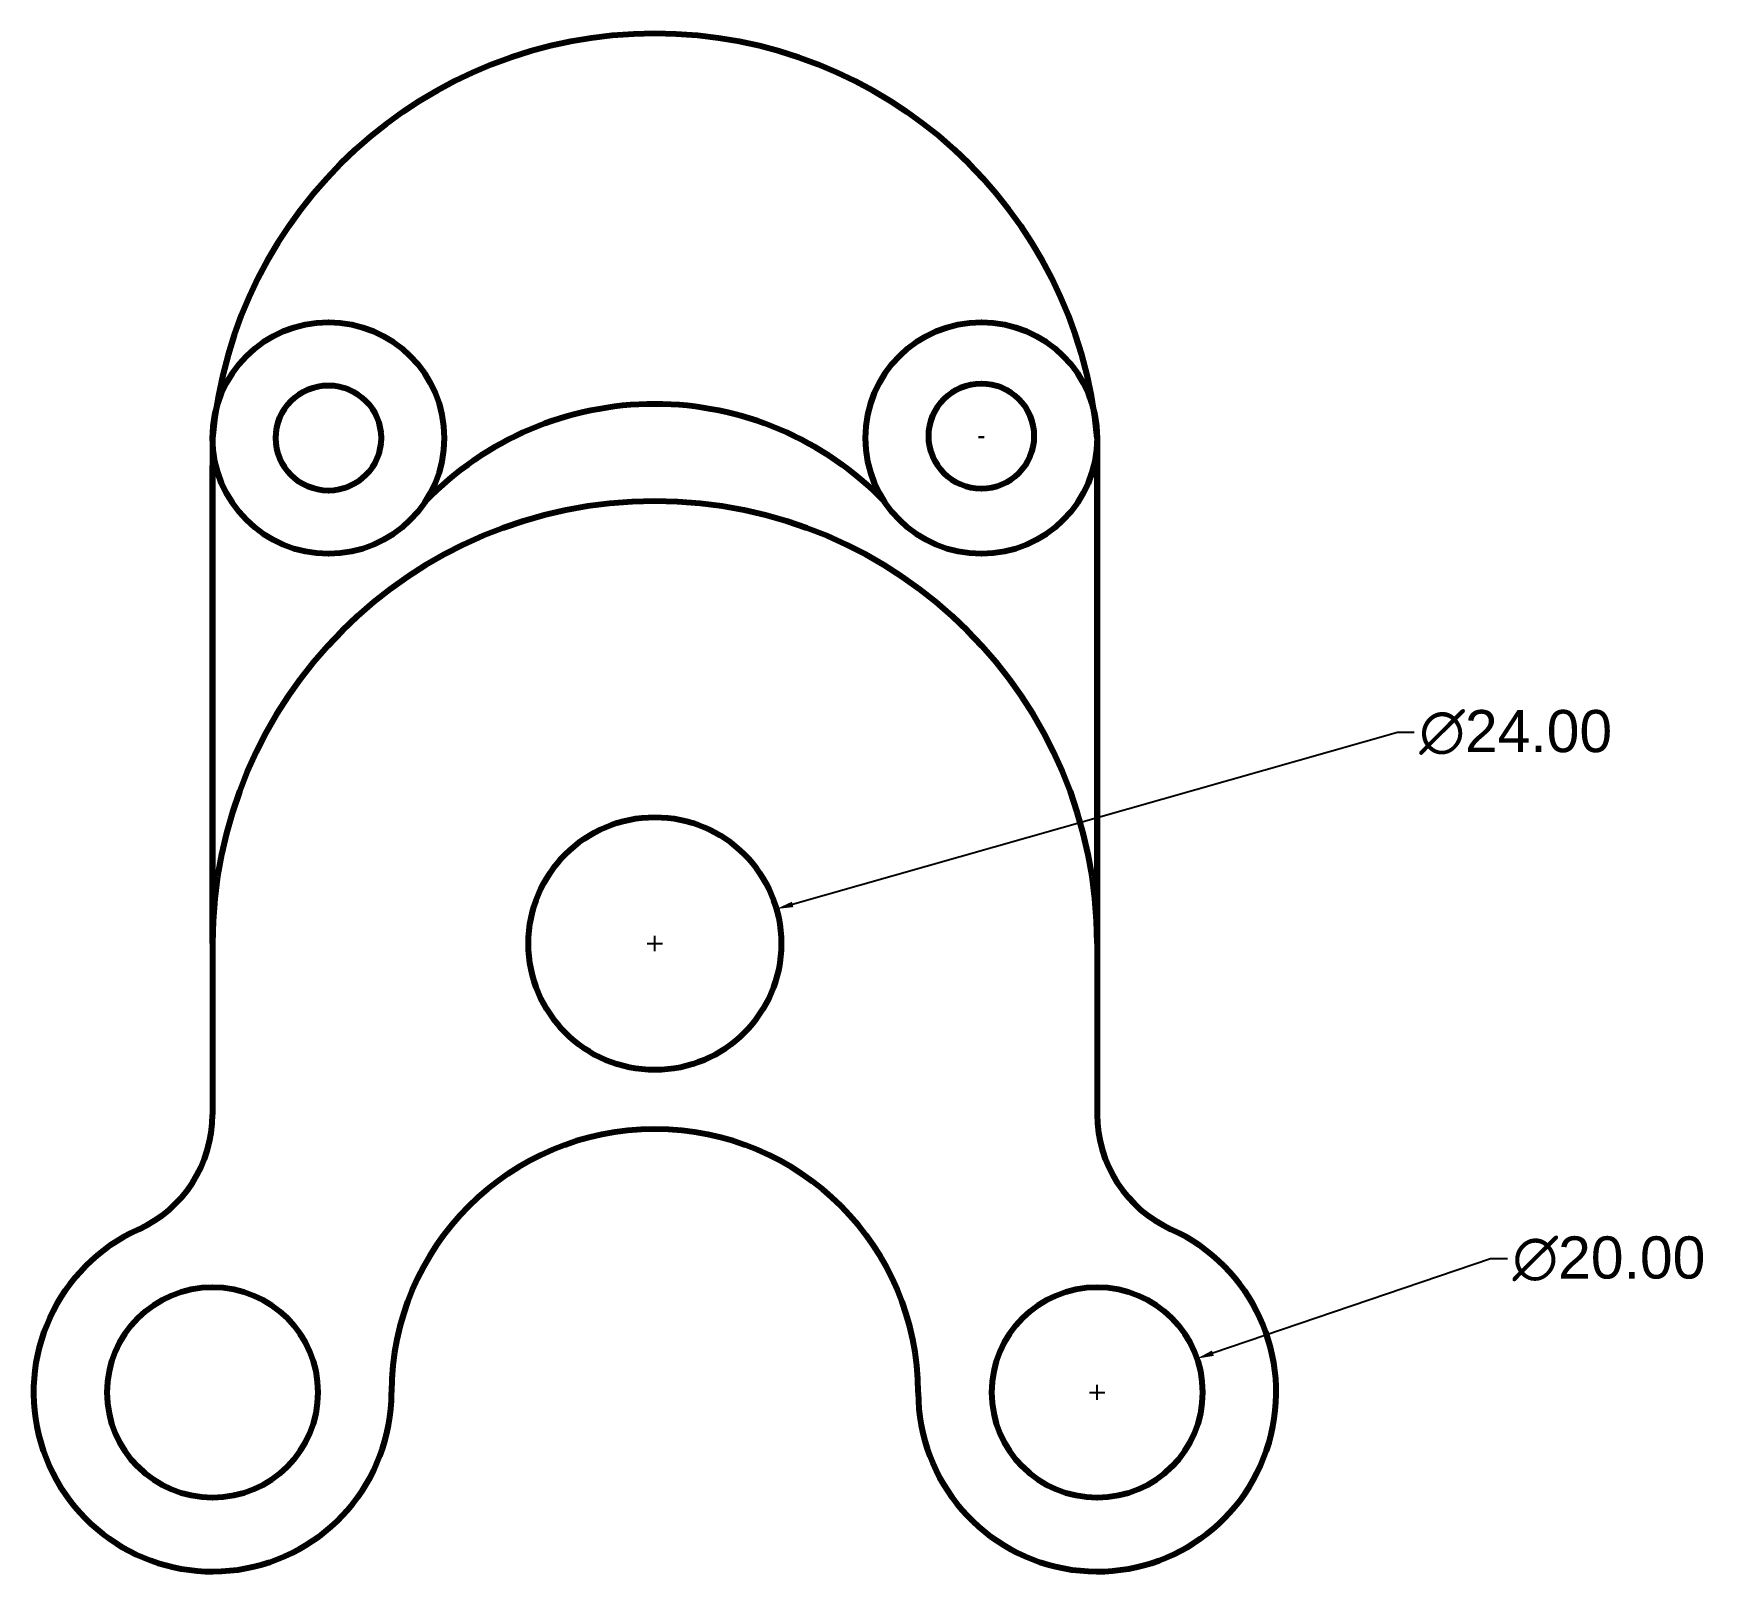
# Model space of a CAD drawing. Header units: inches. Extents: x 21 to 180, y 6 to 152.
import ezdxf

# ---------------------------------------------------------------- set-up
doc = ezdxf.new("R2010")
doc.units = ezdxf.units.IN
doc.header["$MEASUREMENT"] = 0
doc.styles.get("Standard").update_dxf_attribs({"font": 'Arial.ttf'})
doc.dimstyles.get("Standard").update_dxf_attribs({"dimscale": 8, "dimtxt": 0.5, "dimasz": 0.2, "dimexe": 0.18, "dimexo": 0.0625, "dimgap": 0.09, "dimtad": 0, "dimtih": 1, "dimtoh": 1, "dimzin": 0, "dimdsep": 46, "dimtxsty": 'Standard', "dimcen": 0.09, "dimadec": 0, "dimazin": 0, "dimtfac": 1, "dimtofl": 0, "dimtmove": 0, "dimatfit": 3, "dimfxl": 1, "dimtolj": 1, "dimtzin": 0, "dimarcsym": 0})

# ---------------------------------------------------------------- blocks, each defined once
blk = doc.blocks.new('*D12')
at = {"color": 0, "lineweight": -2, "transparency": 16777216}
for p, q in [((159.46, 36.14), (133.08, 27.19)), ((161.06, 36.14), (159.46, 36.14)), ((122.1, 22.74), (122.1, 24.18)), ((121.38, 23.46), (122.82, 23.46))]:
    blk.add_line(p, q, dxfattribs=at)
at = {"color": 0, "transparency": 16777216}
blk.add_solid([(133, 27.44), (133.17, 26.93), (131.57, 26.67)], dxfattribs=at)
at = {"layer": 'Defpoints', "color": 0, "transparency": 16777216}
for p in [(131.57, 26.67), (112.63, 20.24)]:
    blk.add_point(p, dxfattribs=at)
at = {"color": 0, "transparency": 16777216, "insert": (170.69, 36.14), "char_height": 4, "attachment_point": 5}
blk.add_mtext('\\A1;∅20.00', dxfattribs=at)
blk = doc.blocks.new('*D13')
at = {"color": 0, "lineweight": -2, "transparency": 16777216}
for p, q in [((150.61, 86.12), (93.18, 69.79)), ((152.21, 86.12), (150.61, 86.12)), ((79.38, 66.08), (80.82, 66.08)), ((80.1, 65.36), (80.1, 66.8))]:
    blk.add_line(p, q, dxfattribs=at)
at = {"color": 0, "transparency": 16777216}
blk.add_solid([(93.11, 70.05), (93.25, 69.54), (91.64, 69.36)], dxfattribs=at)
at = {"layer": 'Defpoints', "color": 0, "transparency": 16777216}
for p in [(91.64, 69.36), (68.56, 62.79)]:
    blk.add_point(p, dxfattribs=at)
at = {"color": 0, "transparency": 16777216, "insert": (161.84, 86.12), "char_height": 4, "attachment_point": 5}
blk.add_mtext('\\A1;∅24.00', dxfattribs=at)

msp = doc.modelspace()

# ---------------------------------------------------------------- linework, layer by layer
at = {"lineweight": 80}
for p, q in [((38.098, 114.075), (38.098, 49.858)), ((111.098, 114.075), (111.098, 114.257)), ((122.098, 114.075), (122.098, 49.858)), ((38.098, 66.075), (38.098, 111.458)), ((122.098, 66.075), (122.098, 112.058))]:
    msp.add_line(p, q, dxfattribs=at)
for centre, radius in [((49.098, 114.075), 11), ((111.098, 114.075), 11), ((49.098, 114.075), 5), ((111.098, 114.257), 5), ((80.098, 66.075), 12), ((38.098, 23.458), 10), ((122.098, 23.458), 10)]:
    msp.add_circle(centre, radius, dxfattribs=at)
for centre, radius, start, end in [((80.098, 110.313), 42.168, 5.11918, 174.88082), ((80.098, 87.014), 30.289, 43.94399, 136.05601), ((80.098, 66.075), 42, 0, 180), ((26.098, 49.858), 12, 294.44334, 360), ((134.098, 49.858), 12, 180, 245.55666), ((80.098, 23.458), 25, 0, 180), ((38.098, 23.458), 17, 114.44334, 0), ((122.098, 23.458), 17, 180, 65.55666)]:
    msp.add_arc(centre, radius, start, end, dxfattribs=at)

# ---------------------------------------------------------------- dimensions: what is measured, and where the dimension line sits
for p1, p2, picture, middle in [((68.555, 62.794), (91.641, 69.357), '*D13', (161.844, 86.121)), ((112.628, 20.244), (131.567, 26.671), '*D12', (170.694, 36.136))]:
    dim = msp.add_diameter_dim_2p(p1=p1, p2=p2, dimstyle='Standard')
    dim.commit()
    dim.dimension.update_dxf_attribs({"geometry": picture, "text_midpoint": middle, "dimtype": 163})

doc.saveas('drawing.dxf')
